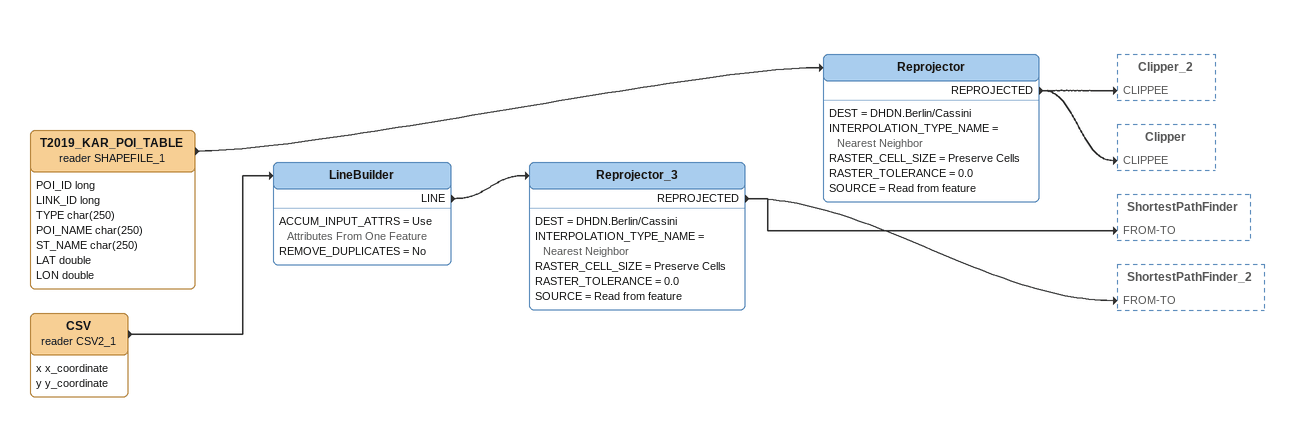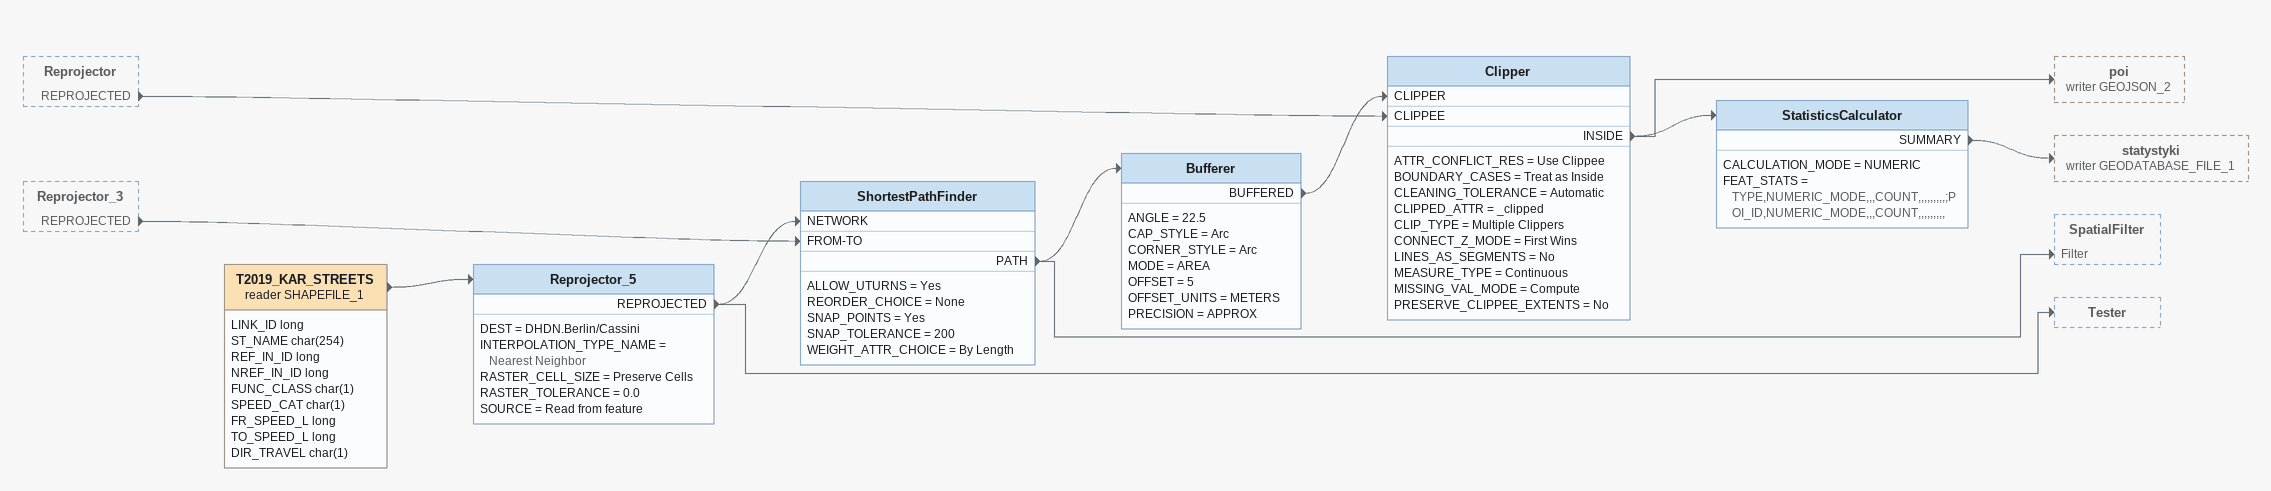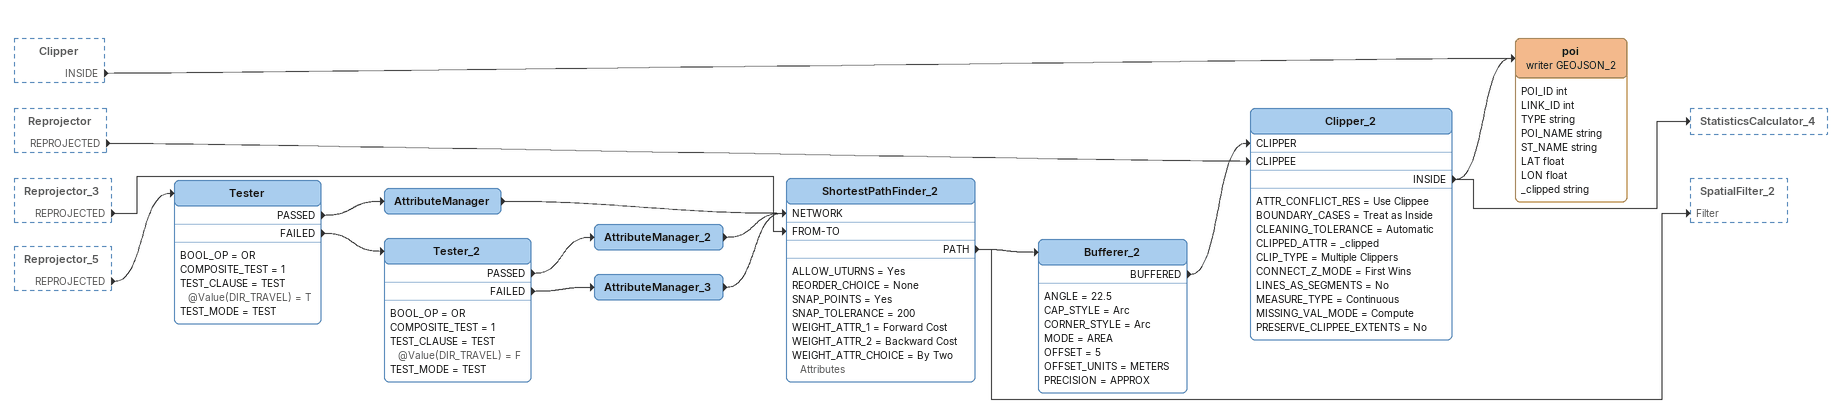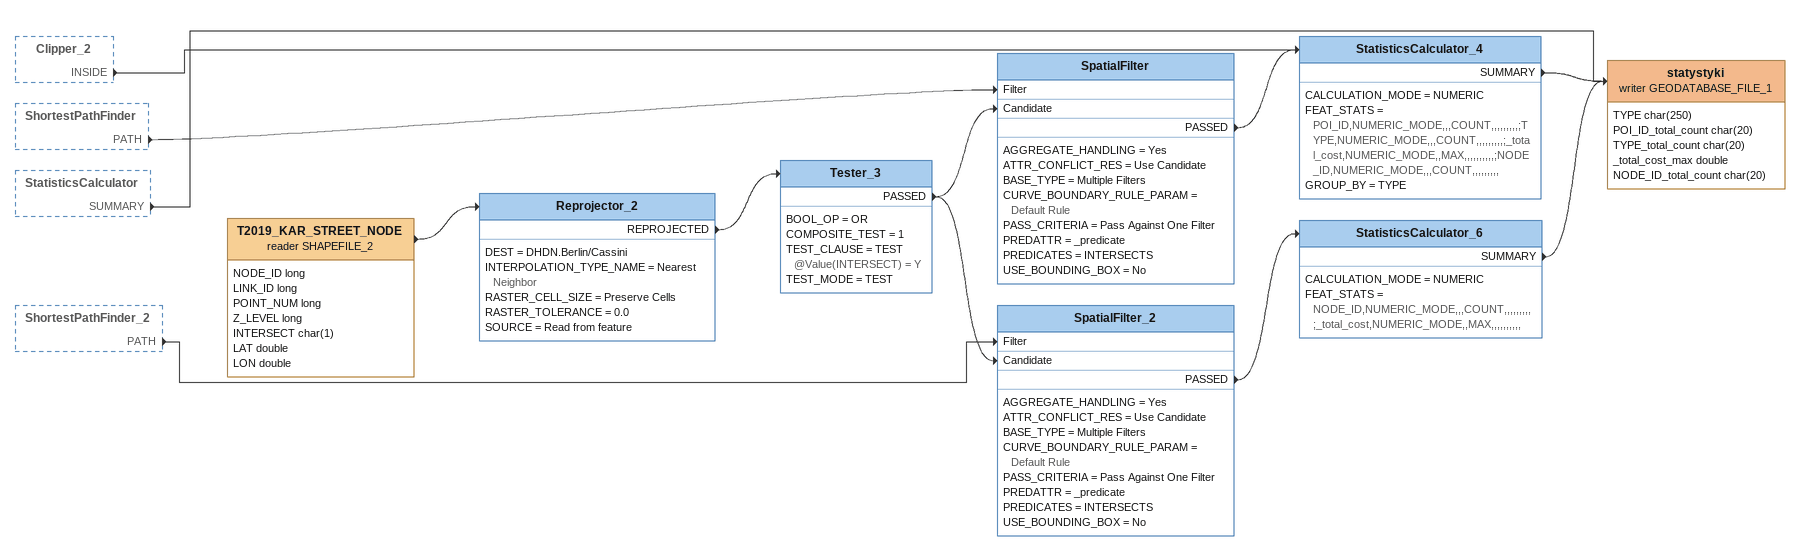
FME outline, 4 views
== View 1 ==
T2019_KAR_POI_TABLE (reader SHAPEFILE_1)
    attributes: POI_ID long, LINK_ID long, TYPE char(250), POI_NAME char(250), ST_NAME char(250), LAT double, LON double
    -> Reprojector
Reprojector
    DEST = DHDN.Berlin/Cassini
    INTERPOLATION_TYPE_NAME = Nearest Neighbor
    RASTER_CELL_SIZE = Preserve Cells
    RASTER_TOLERANCE = 0.0
    SOURCE = Read from feature
    REPROJECTED -> Clipper_2 [CLIPPEE]
    REPROJECTED -> Clipper [CLIPPEE]
CSV (reader CSV2_1)
    attributes: x x_coordinate, y y_coordinate
    -> LineBuilder
LineBuilder
    ACCUM_INPUT_ATTRS = Use Attributes From One Feature
    REMOVE_DUPLICATES = No
    LINE -> Reprojector_3
Reprojector_3
    DEST = DHDN.Berlin/Cassini
    INTERPOLATION_TYPE_NAME = Nearest Neighbor
    RASTER_CELL_SIZE = Preserve Cells
    RASTER_TOLERANCE = 0.0
    SOURCE = Read from feature
    REPROJECTED -> ShortestPathFinder [FROM-TO]
    REPROJECTED -> ShortestPathFinder_2 [FROM-TO]

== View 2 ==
Reprojector [outside]
    REPROJECTED -> Clipper [CLIPPEE]
Reprojector_3 [outside]
    REPROJECTED -> ShortestPathFinder [FROM-TO]
T2019_KAR_STREETS (reader SHAPEFILE_1)
    attributes: LINK_ID long, ST_NAME char(254), REF_IN_ID long, NREF_IN_ID long, FUNC_CLASS char(1), SPEED_CAT char(1), FR_SPEED_L long, TO_SPEED_L long, DIR_TRAVEL char(1)
    -> Reprojector_5
Reprojector_5
    DEST = DHDN.Berlin/Cassini
    INTERPOLATION_TYPE_NAME = Nearest Neighbor
    RASTER_CELL_SIZE = Preserve Cells
    RASTER_TOLERANCE = 0.0
    SOURCE = Read from feature
    REPROJECTED -> ShortestPathFinder [NETWORK]
    REPROJECTED -> Tester
ShortestPathFinder
    ALLOW_UTURNS = Yes
    REORDER_CHOICE = None
    SNAP_POINTS = Yes
    SNAP_TOLERANCE = 200
    WEIGHT_ATTR_CHOICE = By Length
    PATH -> Bufferer
    PATH -> SpatialFilter [Filter]
Bufferer
    ANGLE = 22.5
    CAP_STYLE = Arc
    CORNER_STYLE = Arc
    MODE = AREA
    OFFSET = 5
    OFFSET_UNITS = METERS
    PRECISION = APPROX
    BUFFERED -> Clipper [CLIPPER]
Clipper
    ATTR_CONFLICT_RES = Use Clippee
    BOUNDARY_CASES = Treat as Inside
    CLEANING_TOLERANCE = Automatic
    CLIPPED_ATTR = _clipped
    CLIP_TYPE = Multiple Clippers
    CONNECT_Z_MODE = First Wins
    LINES_AS_SEGMENTS = No
    MEASURE_TYPE = Continuous
    MISSING_VAL_MODE = Compute
    PRESERVE_CLIPPEE_EXTENTS = No
    INSIDE -> StatisticsCalculator
    INSIDE -> poi (writer GEOJSON_2)
StatisticsCalculator
    CALCULATION_MODE = NUMERIC
    FEAT_STATS = TYPE,NUMERIC_MODE,,,COUNT,,,,,,,,,;POI_ID,NUMERIC_MODE,,,COUNT,,,,,,,,,
    SUMMARY -> statystyki (writer GEODATABASE_FILE_1)

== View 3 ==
Clipper [outside]
    INSIDE -> poi (writer GEOJSON_2)
Reprojector [outside]
    REPROJECTED -> Clipper_2 [CLIPPEE]
Reprojector_3 [outside]
    REPROJECTED -> ShortestPathFinder_2 [FROM-TO]
Reprojector_5 [outside]
    REPROJECTED -> Tester
Tester
    BOOL_OP = OR
    COMPOSITE_TEST = 1
    TEST_CLAUSE = TEST @Value(DIR_TRAVEL) = T
    TEST_MODE = TEST
    PASSED -> AttributeManager
    FAILED -> Tester_2
AttributeManager
    -> ShortestPathFinder_2 [NETWORK]
Tester_2
    BOOL_OP = OR
    COMPOSITE_TEST = 1
    TEST_CLAUSE = TEST @Value(DIR_TRAVEL) = F
    TEST_MODE = TEST
    PASSED -> AttributeManager_2
    FAILED -> AttributeManager_3
AttributeManager_2
    -> ShortestPathFinder_2 [NETWORK]
AttributeManager_3
    -> ShortestPathFinder_2 [NETWORK]
ShortestPathFinder_2
    ALLOW_UTURNS = Yes
    REORDER_CHOICE = None
    SNAP_POINTS = Yes
    SNAP_TOLERANCE = 200
    WEIGHT_ATTR_1 = Forward Cost
    WEIGHT_ATTR_2 = Backward Cost
    WEIGHT_ATTR_CHOICE = By Two Attributes
    PATH -> Bufferer_2
    PATH -> SpatialFilter_2 [Filter]
Bufferer_2
    ANGLE = 22.5
    CAP_STYLE = Arc
    CORNER_STYLE = Arc
    MODE = AREA
    OFFSET = 5
    OFFSET_UNITS = METERS
    PRECISION = APPROX
    BUFFERED -> Clipper_2 [CLIPPER]
Clipper_2
    ATTR_CONFLICT_RES = Use Clippee
    BOUNDARY_CASES = Treat as Inside
    CLEANING_TOLERANCE = Automatic
    CLIPPED_ATTR = _clipped
    CLIP_TYPE = Multiple Clippers
    CONNECT_Z_MODE = First Wins
    LINES_AS_SEGMENTS = No
    MEASURE_TYPE = Continuous
    MISSING_VAL_MODE = Compute
    PRESERVE_CLIPPEE_EXTENTS = No
    INSIDE -> StatisticsCalculator_4
    INSIDE -> poi (writer GEOJSON_2)
poi (writer GEOJSON_2)
    attributes: POI_ID int, LINK_ID int, TYPE string, POI_NAME string, ST_NAME string, LAT float, LON float, _clipped string

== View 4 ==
Clipper_2 [outside]
    INSIDE -> StatisticsCalculator_4
ShortestPathFinder [outside]
    PATH -> SpatialFilter [Filter]
StatisticsCalculator [outside]
    SUMMARY -> statystyki (writer GEODATABASE_FILE_1)
ShortestPathFinder_2 [outside]
    PATH -> SpatialFilter_2 [Filter]
T2019_KAR_STREET_NODE (reader SHAPEFILE_2)
    attributes: NODE_ID long, LINK_ID long, POINT_NUM long, Z_LEVEL long, INTERSECT char(1), LAT double, LON double
    -> Reprojector_2
Reprojector_2
    DEST = DHDN.Berlin/Cassini
    INTERPOLATION_TYPE_NAME = Nearest Neighbor
    RASTER_CELL_SIZE = Preserve Cells
    RASTER_TOLERANCE = 0.0
    SOURCE = Read from feature
    REPROJECTED -> Tester_3
Tester_3
    BOOL_OP = OR
    COMPOSITE_TEST = 1
    TEST_CLAUSE = TEST @Value(INTERSECT) = Y
    TEST_MODE = TEST
    PASSED -> SpatialFilter [Candidate]
    PASSED -> SpatialFilter_2 [Candidate]
SpatialFilter
    AGGREGATE_HANDLING = Yes
    ATTR_CONFLICT_RES = Use Candidate
    BASE_TYPE = Multiple Filters
    CURVE_BOUNDARY_RULE_PARAM = Default Rule
    PASS_CRITERIA = Pass Against One Filter
    PREDATTR = _predicate
    PREDICATES = INTERSECTS
    USE_BOUNDING_BOX = No
    PASSED -> StatisticsCalculator_4
StatisticsCalculator_4
    CALCULATION_MODE = NUMERIC
    FEAT_STATS = POI_ID,NUMERIC_MODE,,,COUNT,,,,,,,,,;TYPE,NUMERIC_MODE,,,COUNT,,,,,,,,,;_total_cost,NUMERIC_MODE,,MAX,,,,,,,,,,;NODE_ID,NUMERIC_MODE,,,COUNT,,,,,,,,,
    GROUP_BY = TYPE
    SUMMARY -> statystyki (writer GEODATABASE_FILE_1)
SpatialFilter_2
    AGGREGATE_HANDLING = Yes
    ATTR_CONFLICT_RES = Use Candidate
    BASE_TYPE = Multiple Filters
    CURVE_BOUNDARY_RULE_PARAM = Default Rule
    PASS_CRITERIA = Pass Against One Filter
    PREDATTR = _predicate
    PREDICATES = INTERSECTS
    USE_BOUNDING_BOX = No
    PASSED -> StatisticsCalculator_6
StatisticsCalculator_6
    CALCULATION_MODE = NUMERIC
    FEAT_STATS = NODE_ID,NUMERIC_MODE,,,COUNT,,,,,,,,,;_total_cost,NUMERIC_MODE,,MAX,,,,,,,,,,
    SUMMARY -> statystyki (writer GEODATABASE_FILE_1)
statystyki (writer GEODATABASE_FILE_1)
    attributes: TYPE char(250), POI_ID_total_count char(20), TYPE_total_count char(20), _total_cost_max double, NODE_ID_total_count char(20)
